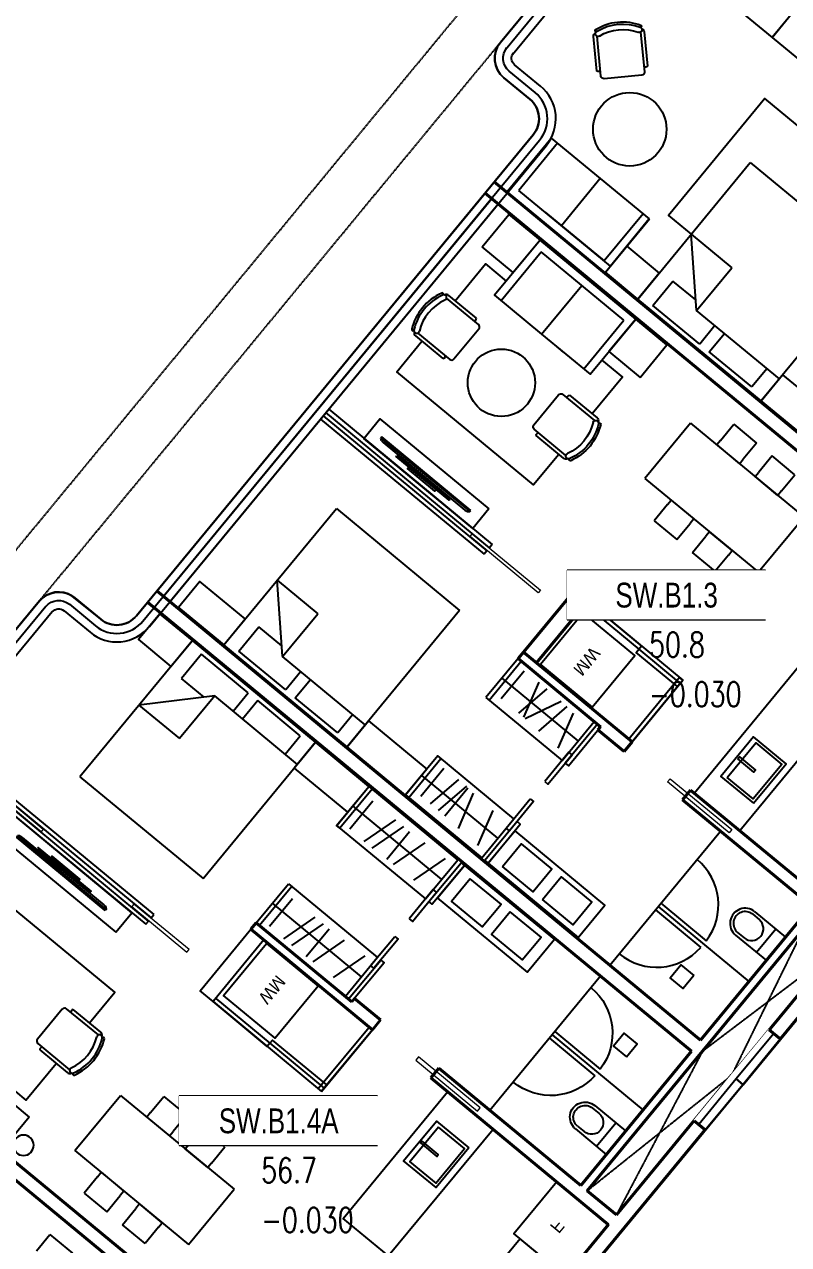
# Model space of a CAD drawing. Header units: millimetres. Extents: x -361654186 to 361255443, y -278569811 to 278836587.
# Drawn here: x -81311 to -72229, y 141442 to 155937 of the extents above; entities that cross this region are included whole.
import ezdxf
from ezdxf.enums import TextEntityAlignment as Align
from ezdxf.xclip import XClip

# ---------------------------------------------------------------- set-up
doc = ezdxf.new("R2010")
doc.units = ezdxf.units.MM
doc.header["$MEASUREMENT"] = 0
doc.header["$XCLIPFRAME"] = 0
doc.set_wipeout_variables(frame=1)
doc.linetypes.add('HIDDEN', pattern=[0.375, 0.25, -0.125])
for name, color, linetype in [('A-DRAIN', 8, 'Continuous'), ('A-FLOR-STRS', 1, 'Continuous'), ('A-FURNITURE', 251, 'Continuous'), ('A-GLAZ', 135, 'Continuous'), ('A-UNIT', 1, 'Continuous'), ('IDEA - dim', 251, 'Continuous'), ('KT-Khuat', 9, 'HIDDEN'), ('KT-Net manh', 139, 'Continuous'), ('Xref_NT1+NT2_MBDV Cot vach_220729$0$ccu12-Thay', 7, 'Continuous')]:
    doc.layers.add(name, color=color, linetype=linetype)
doc.layers.add('DO DIEN TICH', color=51, linetype='Continuous', plot=False)
doc.layers.add('DO DIEN TICH SAN', color=40, linetype='Continuous', plot=False)
for name, color, linetype, lineweight in [('KT-Chuviet', 255, 'Continuous', 15), ('KT-Net cat', 1, 'Continuous', 40), ('KT-Net cua', 87, 'Continuous', 9), ('KT-Net thay', 7, 'Continuous', 15), ('KT-Net truc', 18, 'Continuous', 15)]:
    doc.layers.add(name, color=color, linetype=linetype, lineweight=lineweight)
doc.styles.add('220126_HDN_HBA typical plan$0$210902_YS plan 330pm ver13$0$01 Level 1$0$CENTURY GOTHIC', font='GOTHIC.TTF')
doc.styles.add('font unicode ccu', font='arial.ttf')
doc.styles.add('ROMANS', font='ROMANS.SHX')

# ---------------------------------------------------------------- blocks, each defined once
blk = doc.blocks.new('Condo-1BR')
at = {"layer": 'A-FURNITURE'}
for p, q in [((420.1389350052777, -5212.05666391534, 0.02695818038591009), (420.1389350052705, -4862.056663915457, 0.02695818038591008)), ((670.138935003386, -5212.056663913449, 0.02695818038591008), (420.1389350052777, -5212.05666391534, 0.02695818038591009))]:
    blk.add_line(p, q, dxfattribs=at)
at = {"layer": 'KT-Net cat', "elevation": -5.615182801019377e-10}
blk.add_lwpolyline([(182.6036616592537, -10099.27704892962), (182.3766509520065, -169.279572545056), (950.3011270280986, -169.27079892045)], dxfattribs=at)
blk = doc.blocks.new('TAG CAO DO SAN')
at = {"layer": 'KT-Net thay', "flags": 128}
blk.add_lwpolyline([(1526701.778855525, -266095.2298759429), (1526701.778855525, -266566.6584041911), (1527644.63591202, -266566.6584041911), (1527644.63591202, -266095.2298759429)], close=True, dxfattribs=at)
blk.add_wipeout([(1526701.778855525, -266095.2298759429), (1527644.6359120198, -266095.2298759429), (1527644.6359120198, -266566.65840419114), (1526701.778855525, -266566.65840419114)]).dxf.layer = 'KT-Net thay'
for points in [[(1526701.778855525, -266330.9441400666), (1527644.63591202, -266330.9441400666)], [(1526701.778855525, -266566.6584041911), (1527644.63591202, -266566.6584041911)]]:
    blk.add_lwpolyline(points, dxfattribs=at)
at = {"layer": 'KT-Chuviet', "color": 31, "style": 'ROMANS', "width": 0.75}
blk.add_text('DTTT:', height=117.8571320618522, dxfattribs=at).set_placement((1526748.92170835, -266507.8139601254))
at = {"layer": 'KT-Chuviet', "color": 31, "style": 'font unicode ccu', "width": 0.75}
blk.add_attdef('TÊNPHÒNG', text='', height=117.85713, dxfattribs=at).set_placement((1527175.308820772, -266213.4467624734), align=Align.MIDDLE_CENTER)
at = {"layer": 'KT-Chuviet', "color": 31, "ltscale": 15, "style": 'ROMANS', "width": 0.75, "flags": 8}
blk.add_attdef('CAO-DO', (1527091.943339912, -266507.7298381611), '', height=117.8571320618522, dxfattribs=at)
blk = doc.blocks.new('BEDH-1')
for p, q in [((475, -1.054711873393899e-13), (-475, 1.054711873393899e-13)), ((-475, 1.054711873393899e-13), (-475.0000000000002, -1050)), ((-381.8394731497392, -27.72451273631296), (-381.8394731497393, -215.2726866770535)), ((-20.94842891092413, -27.72451273631304), (-381.8394731497392, -27.72451273631296)), ((-20.94842891092416, -169.6087834425271), (-20.94842891092413, -27.72451273631304)), ((379.7956140944734, -27.72451273631313), (52.11540216114371, -27.72451273631306)), ((52.11540216114371, -27.72451273631306), (52.11540216114368, -169.6087834425271)), ((379.7956140944734, -169.6087834425271), (379.7956140944734, -27.72451273631313)), ((474.9999999999998, -1050), (475, -1.054711873393899e-13)), ((-162.6479800441303, -169.608783442527), (-475.0000000000001, -498.4003835124894)), ((-206.9290897110478, -215.2726866770535), (-381.8394731497393, -215.2726866770535)), ((474.9999999999999, -169.6087834425272), (-162.6479800441303, -169.608783442527)), ((-162.6479800441303, -169.608783442527), (-162.6479800441303, -498.4003835124894)), ((-475.0000000000001, -498.4003835124894), (-162.6479800441303, -498.4003835124894)), ((-475.0000000000002, -1050), (474.9999999999998, -1050))]:
    blk.add_line(p, q)
blk = doc.blocks.new('CH12')
for p, q in [((-312.375, -149.2411279597436), (-312.375, -572.1779138786915)), ((-267.75, -149.2411279597436), (-267.75, -639.6303226458076)), ((267.75, -639.6303226458076), (267.75, -149.2411280118249)), ((312.375, -572.1779138786915), (312.375, -149.2411246072115)), ((-232.0500000000029, -675.3303226458047), (232.0500000000029, -675.3303226458047))]:
    blk.add_line(p, q)
for centre, radius, start, end in [((-267.75, -149.2411279597436), 44.62499999999999, 111.939144832112, 180), ((-273.6712626853696, -77.20016474780641), 13.38749999999989, 116.2505862071374, 296.2505862071374), ((-252.9468673518131, -119.2240579767858), 33.46874999998481, 116.2505888953854, 296.2505888953855), ((0, -632.1362743546706), 632.1362743546692, 63.74941379286258, 116.2505862071374), ((0, -632.1362743546706), 605.3612743546691, 63.7494137928626, 116.2505862071374), ((0, -632.1362743546706), 538.4237743546691, 63.74941109871938, 116.2505888953856), ((252.9468674045929, -119.2240580028119), 33.46875000001501, 243.7494110987195, 63.74941109871941), ((273.671262685355, -77.20016474780641), 13.38750000000007, 243.7494137928627, 63.74941379286245), ((267.75, -149.2411280118286), 44.62499999999959, 0, 68.06085506708637), ((-290.0625, -549.8654138786915), 31.55464011044969, 225, 315), ((290.0625, -549.8654138786915), 31.55464011044961, 225.0000000000001, 315.0000000000002), ((-232.0500000000029, -639.6303226458076), 35.7, 180, 269.9999999999999), ((232.0500000000029, -639.6303226458076), 35.7, 270, 0)]:
    blk.add_arc(centre, radius, start, end)
blk = doc.blocks.new('weqwq333')
blk.add_wipeout([(789.9991194265974, -3.241002831578642e-07), (789.9999072943253, 22.459753120754584), (747.0709751061902, 22.459753120754584), (747.4999072943253, 24.95975312075413), (747.0709751061902, 27.459753120753902), (995.9999072943253, 27.45975312075391), (995.9999072943253, 37.45975312075402), (930.999907294326, 37.45975312075402), (930.999907294326, 57.45975312075402), (1231.8664491169725, 57.45975312038523), (1249.7089296661925, 59.06439810882624), (1266.9787932754527, 63.826835363346035), (1278.4893502848695, 73.14329424184642), (1289.9999072942878, 82.45975312034851), (1289.9999072941914, 102.45975312031429), (-160.00009270580904, 102.45975312090111), (-160.00009270581904, 82.45975312086917), (-148.48953569637888, 73.1432942424063), (-136.9789786872534, 63.82683536394979), (-119.70911507775418, 59.064398109304825), (-101.86663452839275, 57.45975312083085), (198.99990729432534, 57.459753120754), (198.99990729432534, 37.459753120754), (133.99990729432488, 37.459753120754), (133.99990729432488, 27.459753120753888), (382.9288394824605, 27.459753120755714), (382.9288394824605, 22.459753120754577), (339.9999072943251, 22.459753120754577), (339.9991199803412, 0.01578526706665263)]).dxf.layer = 'A-DRAIN'
at = {"layer": 'A-DRAIN'}
for p, q in [((-160.0000927057117, 102.4597531203181), (-160.0000927057117, 82.45975311845541)), ((1289.999907294288, 102.4597531203181), (-160.0000927057117, 102.4597531203181)), ((-160.0000927057117, 102.4597531203181), (-160.0000927057117, 82.45975311845541)), ((-160.0000927057117, 82.45975311845541), (1289.999907294288, 82.45975312031806)), ((-136.978978686966, 63.82683536410332), (-160.0000927057117, 82.45975311845541)), ((-101.8666345281526, 57.45975311845541), (1231.866449117195, 57.45975312031806)), ((1266.978793275543, 63.82683536224067), (1289.999907294288, 82.45975312031806)), ((1289.999907294288, 82.45975312031806), (1289.999907294288, 102.4597531203181)), ((1289.999907294288, 82.45975312031806), (1289.999907294288, 102.4597531203181))]:
    blk.add_line(p, q, dxfattribs=at)
for points in [[(133.999907293357, 37.45975312404335), (995.9999072942883, 37.4597531221807), (995.9999072942883, 27.4597531221807), (133.9999072938226, 27.45975312404335)], [(198.9999072938226, 57.45975312031806), (228.999907293357, 57.4597531221807), (228.9999072938226, 37.45975312031806), (198.9999072938226, 37.4597531221807)], [(339.999907293357, 22.45975312031806), (789.9999072938226, 22.45975312404335), (789.9991194256581, -3.222376108169556e-07), (339.9991199793294, 0.01578526757657528)], [(930.9999072938226, 57.4597531221807), (900.9999072942883, 57.4597531221807), (900.9999072938226, 37.45975312404335), (930.9999072938226, 37.45975312404335)]]:
    blk.add_lwpolyline(points, close=True, dxfattribs=at)
for centre, radius, start, end in [((-101.866634529084, 157.4597531221807), 99.99999999999999, 249.4439547450051, 270), ((389.9999072928913, 24.95975312031806), 7.499999999999999, 160.5287793325574, 199.4712206674425), ((389.9999072928913, 24.95975312031806), 7.499999999999999, 340.5287793325574, 19.47122066744256), ((739.9999072938226, 24.9597531221807), 7.499999999999999, 160.5287793325574, 199.4712206674425), ((739.9999072938226, 24.9597531221807), 7.499999999999999, 340.5287793325574, 19.47122066744256), ((1231.866449116264, 157.4597531240433), 99.99999999999999, 270, 290.5560452077797)]:
    blk.add_arc(centre, radius, start, end, dxfattribs=at)
blk = doc.blocks.new('qweewe')
for p, q in [((-226617.649540008, -3043559.718917042, 0.0008727778800783348), (-226617.6495399146, -3043199.718917044, 0.0008727778800783348)), ((-226142.6495399146, -3043199.718917163, 0.0008727778800783348), (-226617.6495399146, -3043199.718917044, 0.0008727778800783348)), ((-226467.6495400079, -3043559.718917079, 0.0008727778800783348), (-226467.6495399145, -3043199.718917081, 0.0008727778800783348)), ((-226142.649539925, -3043239.718917165, 0.0008727778800783348), (-226242.649539925, -3043239.718917139, 0.0008727778800783348)), ((-226142.6495399976, -3043519.718917165, 0.0008727778800783348), (-226242.6495399976, -3043519.718917141, 0.0008727778800783348)), ((-226142.649540008, -3043559.718917165, 0.0008727778800783348), (-226617.649540008, -3043559.718917042, 0.0008727778800783348))]:
    blk.add_line(p, q)
for centre, radius, start, end in [((-226142.6495399613, -3043379.718917165, 0.0008727778800783348), 179.9999999999927, 269.9999999833247, 89.99999998332474), ((-226242.6495399613, -3043379.718917141, 0.0008727778800783348), 139.9999999999927, 89.99999998332474, 269.9999999833247), ((-226142.6495399613, -3043379.718917165, 0.0008727778800783348), 139.9999999999927, 269.9999999833247, 89.99999998332474)]:
    blk.add_arc(centre, radius, start, end)
blk = doc.blocks.new('Condo-1BR1')
at = {"layer": 'A-FLOR-STRS'}
for p, q in [((3348.692375086241, -8999.995390292199), (3348.691856928141, -6678.303795622604)), ((3348.691856522084, -6678.303795626271), (3398.691851800198, -6678.303795598331)), ((3348.692375117855, -8999.995390292082), (3348.691856522084, -6678.303795626271)), ((3398.691856378631, -6678.303795600252), (3398.692374972656, -8999.99539026973)), ((3448.691851802134, -6678.303795568529), (3498.691856522084, -6678.303795546119)), ((3448.692374970713, -8999.99539024185), (3448.691856376805, -6678.303795574058)), ((3498.692375117731, -8999.995390217693), (3498.691856522084, -6678.303795546119))]:
    blk.add_line(p, q, dxfattribs=at)
at = {"layer": 'A-FURNITURE'}
for p, q in [((5411.055840596178, -2120.200336255075, -0.01477608142659859), (5410.863993243751, -719.9327019270859, 0.02090357550193683)), ((5359.512887455065, -2119.515569239797, -0.01161456940583657), (5359.524630255532, -1419.962140357064, -0.01161456940583657)), ((5462.5984175294, -2119.515569239797, -0.01161456940583657), (5462.586674732651, -1419.962140357005, -0.01161456940583657)), ((6313.856752035077, -2120.190756636905), (4247.435874514071, -2118.864804547513)), ((739.1220441479236, -5616.643327222962, 0.02695818038591105), (739.122044159114, -3866.643325835408, 0.02783203145101883)), ((739.122044159114, -3866.643325835408, 0.02783203145101883), (1589.122044159056, -3866.64332583535, 0.02783203145101816)), ((1589.122044157091, -5616.643327007012, 0.02695818038591005), (1589.122044159056, -3866.64332583535, 0.02783203145101884)), ((670.1389350015961, -4271.229989144835, 0.02695818038591009), (420.1389350052705, -4271.22998914303, 0.02695818038591009)), ((420.1389350052705, -4271.22998914303, 0.02695818038591009), (420.138935003386, -4621.22998914303, 0.02695818038591009)), ((1658.105153316603, -4271.229989144718, 0.02695818038591008), (1908.105153310949, -4271.229989144776, 0.02695818038591009)), ((1908.105153310949, -4271.229989144776, 0.02695818038591009), (1908.105153314791, -4621.229989141168, 0.02695818038591008)), ((4498.760231975444, -4305.795952411194, 0.0007515485165374767), (4498.762946408271, -5678.303684323968, 0.02739510591846446)), ((5998.759503087051, -4305.795953592169), (5998.76262040616, -5678.303684325714, 0.02739510591846444)), ((4717.214389616638, -4433.921463312523), (4280.320233220205, -4559.395156761573)), ((6217.214063614549, -4433.921463312523), (5780.319907220022, -4559.395156757848)), ((420.138935003386, -4621.22998914303, 0.02695818038591009), (670.1389350033569, -4621.229989141168, 0.02695818038591008)), ((1908.105153314791, -4621.229989141168, 0.02695818038591008), (1658.105153311044, -4621.229989144835, 0.02695818038591008)), ((4706.016518989491, -4741.217548368324, -0.1498657787379718), (4269.122362604285, -4866.691241809982, -0.1498657787379717)), ((6206.016192987554, -4741.217548368382, -0.1498657787379717), (5769.122036604131, -4866.691241808061, -0.1498657787379717)), ((420.1389350052268, -5212.05666391534, 0.02695818038591009), (420.1389350052559, -4862.056663915457, 0.02695818038591008)), ((420.1389350052559, -4862.056663915457, 0.02695818038591008), (670.1389350034005, -4862.056663915457, 0.02695818038591009)), ((1908.105153310964, -4862.056663911615, 0.02695818038591009), (1658.10515331474, -4862.056663913594, 0.02695818038591008)), ((1908.105153310935, -5212.056663913478, 0.02695818038591008), (1908.105153310964, -4862.056663911615, 0.02695818038591009)), ((4693.037232669034, -5057.079224571469, -0.1498657787379718), (4256.143076280023, -5182.552918020461, -0.1498657787379718)), ((4693.037853924579, -4961.892595637473, -0.1498657787379718), (4264.799281725529, -4961.889800665842, -0.1498657787379717)), ((6193.036906670728, -5057.079224571469, -0.1498657787379718), (5756.142750279876, -5182.552918020578, -0.1498657787379718)), ((6193.03752792249, -4961.892595637415, -0.1498657787379718), (5764.798955727339, -4961.889800663921, -0.1498657787379718)), ((670.1389350033933, -5212.056663913478, 0.02695818038591008), (420.1389350052268, -5212.05666391534, 0.02695818038591009)), ((1658.105153316545, -5212.056663911731, 0.02695818038591009), (1908.105153310935, -5212.056663913478, 0.02695818038591008)), ((4693.036413727357, -5182.55576948059, -0.1498657787379718), (4256.142257330866, -5308.029462924169, -0.1498657787379717)), ((6193.036087725326, -5182.555769480532, -0.1498657787379717), (5756.141931330763, -5308.029462924169, -0.1498657787379717)), ((4693.034708330342, -5529.333378856827, -0.1498657787379718), (4264.796136137127, -5529.330583883391, -0.1498657787379718)), ((6193.034382331993, -5529.333378854964, -0.1498657787379718), (5764.7958101369, -5529.330583885196, -0.1498657787379718))]:
    blk.add_line(p, q, dxfattribs=at)
for points in [[(2149.485901046661, -169.2608531813021), (3298.686467927022, -169.2642823444912), (3298.686467925349, -869.2642823445494), (2149.485901050328, -869.2608531831647)], [(3298.686467926171, -169.4885580331902), (4098.686467926083, -169.4885580368282), (4098.686467926156, -965.6542381137842), (3298.68646792612, -965.6542381137842)], [(6299.790511235828, -2820.105792043207), (5799.791062681281, -2819.292320038716), (5798.559973021991, -4204.98444332357), (6298.559421570921, -4205.797915330215)], [(4798.774712355706, -4255.78711536515), (4798.77471235759, -4205.787115368876), (4198.558858306969, -4206.974892925413), (4198.558858301461, -4256.974892930768)], [(4798.762783404345, -5678.30564232351), (4798.759051045425, -4305.79791040899), (4198.759377041708, -4305.793994398729), (4198.763109402746, -5678.301726324426)], [(5121.738166198091, -4305.787115366955), (5121.738166199961, -4255.787115368876), (4671.738166199895, -4256.974892928964), (4671.738166201882, -4306.974892927276)], [(5391.917154719886, -4305.787115367071), (5391.917154714458, -4255.787115368876), (5841.712903546126, -4256.985692888382), (5841.712903544241, -4306.985692892165)], [(6298.774386284866, -4255.797915328236), (6298.774386284764, -4205.797915328178), (5698.55853223423, -4206.98569288844), (5698.558532234238, -4256.985692886461)], [(6298.762457404147, -5678.305642325256), (6298.763254079997, -4305.797911619535), (5698.763580076338, -4305.793995613058), (5698.762783404374, -5678.301726320758)], [(4085.089829998033, -4632.136467605771), (3285.08982999625, -4632.136467609438), (3285.08982999625, -5428.302147682582), (4085.089829996243, -5428.302147678914)], [(3148.722693072486, -5478.30214774597), (3148.722693074473, -5678.302147492708), (4098.777611074962, -5678.302147431066), (4098.777611072997, -5478.30214768264)], [(4798.765428040133, -5678.305642343999), (4798.765428041988, -5628.305642343999), (4198.549573989469, -5629.493419904087), (4198.549573987744, -5679.493419902341)], [(6298.765101969118, -5678.316442301322), (6298.765101969162, -5628.316442303243), (5698.549247918621, -5629.504219861468), (5698.549247920419, -5679.504219859664)], [(699.5949729289277, -6287.844442339556), (199.5949729251515, -6287.844442471687), (199.5949730556167, -6767.844442471745), (699.5949730518842, -6767.844442341418)], [(3048.692374525483, -6892.633976081212), (3348.692374523664, -6892.633975999255), (3348.69237505272, -8792.638894895033), (3048.692375052611, -8792.638894973265)]]:
    blk.add_lwpolyline(points, close=True, dxfattribs=at)
for points, elevation in [([(5772.303291036129, -1271.397744916554), (5972.303291036165, -1271.397744912771), (5972.303291036122, -1471.39774491475), (5772.303291038079, -1471.397744916438)], 0.003973369906323978), ([(3744.322076067328, -2028.212804423471), (3134.322076065429, -2028.212804423587), (3134.322076067212, -2528.212804423587), (3744.322076067219, -2528.212804419745)], -0.04131058838174793), ([(3705.322076065349, -2463.212804421666), (3173.32207606727, -2463.212804419803), (3173.322076065437, -2063.212804421608), (3705.322076069082, -2063.212804419745)], -0.04131058838174795), ([(3454.322076065488, -2508.212804417883), (3424.322076067212, -2508.212804421666), (3424.322076069162, -2258.212804419803), (3454.32207606548, -2258.212804421666)], -0.04131058838174795), ([(6221.808142608068, -3433.946425331349), (5871.808464167661, -3434.420950675092), (5871.164465500056, -2959.421387323644), (6221.16414393852, -2958.946861991251)], 9.393739839936205e-07), ([(6221.822247466829, -4050.92705781135), (5871.822569026408, -4051.401583155035), (5871.178570358919, -3576.402019803703), (6221.178248797332, -3575.927494471194)], 9.39373984033343e-07), ([(3148.722114497745, -3804.984505375789), (4098.747297126822, -3804.984505377652), (4098.747875699664, -5478.302147744107), (3148.722693072486, -5478.30214774597)], 0.05479021183692889), ([(4098.558858554752, -3854.984505377535), (4098.558858554716, -3804.984505377535), (3148.722693074422, -3806.17228293774), (3148.722693072625, -3856.172282937798)], 0.05479021183692889), ([(3198.722693070689, -3804.984505373868), (3248.722693074444, -3804.984505373926), (3248.722693070711, -4641.643199987535), (3198.722693072545, -4641.64319998381)], 0.05479021183692887), ([(3148.722693072588, -5478.301894595672), (3198.722693076372, -5478.301894597535), (3198.722693072545, -4641.64319998381), (3148.722693072603, -4641.643199987651)], 0.05479021183692891), ([(6300.132407725585, -6499.911608443421), (5900.132407723635, -6499.90954946063), (5900.132163343929, -5678.303316438512), (6300.132163341987, -5678.305375417462)], 0.02739510591846443), ([(6300.22381284889, -8899.64210508435), (5900.223812846933, -8899.640046101558), (5900.113710377183, -8399.90987368839), (6300.113710375263, -8399.911932667339)], 0.02739510591845879)]:
    blk.add_lwpolyline(points, close=True, dxfattribs=dict(at, elevation=elevation))
for points, elevation in [([(4097.342054657398, -1946.145383685594), (2149.102658768992, -1946.078796135203), (2149.102658770942, -2646.07879613695), (4097.342054655477, -2646.145383689262), (4097.342054657369, -1946.145383685536)], 0.04430689783758156), ([(670.1389350015961, -4271.229989144835), (739.1220441479309, -4271.229989144776), (739.1220441479236, -4621.229989141168), (670.1389350033569, -4621.229989141168)], 0.02695818038591006), ([(1658.105153314697, -4271.229989144835), (1589.122044166485, -4271.229989142972), (1589.122044168376, -4621.22998914303), (1658.105153311044, -4621.229989144835)], 0.02695818038591005), ([(670.1389350033933, -5212.056663913478), (739.1220441478872, -5212.05666391534), (739.1220441478072, -4862.05666391534), (670.1389350034005, -4862.056663915457)], 0.02695818038591006), ([(1658.105153312805, -5212.056663913478), (1589.122044168354, -5212.05666391534), (1589.12204416826, -4862.056663915457), (1658.10515331474, -4862.056663913594)], 0.02695818038591005), ([(739.1220441479236, -5616.643327222962), (1589.122044157091, -5616.643327007012)], 0.02695818038591005), ([(739.1220441516343, -5616.643326999387), (1589.122044157091, -5616.643327007012)], 0.02695818038591005)]:
    blk.add_lwpolyline(points, dxfattribs=dict(at, elevation=elevation))
for points in [[(830.3038235306158, -6767.844442386006), (830.303823530623, -6449.959852384345), (1395.356905035624, -6449.959852386091)], [(2020.106905035616, -6449.959852382366), (2490.090089015583, -6449.959852382366), (2490.090089013713, -9228.339333534183), (2020.106905033768, -9228.339333534124)]]:
    blk.add_lwpolyline(points, dxfattribs=at)
blk.add_circle((399.1177983451198, -6128.302147330542, 0.05479021183692889), 121.6887198866291, dxfattribs=at)
for centre, start, end in [((5384.512887447643, -2119.515988895495, -0.01161456940583658), 92.04575144150506, 179.9990382239875), ((5437.598417534915, -2119.515988893749, -0.01161456940583657), 0.0009617760125450447, 87.95424855807833)]:
    blk.add_arc(centre, 699.9999999999998, start, end, dxfattribs=at)
at = {"layer": 'A-GLAZ'}
for points in [[(5502.898481374214, -9999.587020439561), (182.6013238217129, -9999.826264329778)], [(5501.912633734704, -9899.591880035528), (199.7364226728532, -9899.826729910274)], [(5503.884329803645, -10099.58216083591), (182.6036099322446, -10099.82626442472)]]:
    blk.add_lwpolyline(points, dxfattribs=at)
at = {"layer": 'KT-Khuat', "ltscale": 5}
for points, elevation in [([(4248.656485510932, -619.4985510652768), (6399.992537831182, -168.8743895722437)], -4.846183769045636e-09), ([(6399.962555760147, -618.8743885734584), (4248.686467593121, -169.498552064033)], -9.299045793207273e-09)]:
    blk.add_lwpolyline(points, dxfattribs=dict(at, elevation=elevation))
at = {"layer": 'KT-Net cat'}
for p, q in [((2050.067573193592, 0.6479353634058498, -4.843374779703508e-09), (6398.946328710939, 0.3581832732306793, -4.721199661719569e-09)), ((2050.067572653643, -169.3520650138962, -4.846184108062103e-09), (4098.686470344357, -169.4885580367991, -4.846183948433661e-09)), ((4098.686439071775, -169.9216299260152), (4098.504210598367, -2904.982268492575)), ((4248.686467593121, -169.498552064033), (4248.656485510932, -619.4985510652768)), ((4248.686467593121, -169.498552064033, -4.846183936731054e-09), (6398.935002146594, -169.6418163494673, -4.846183769187937e-09)), ((4248.39458113454, -719.4985338373226, -4.846183901304748e-09), (6313.898357568047, -719.6361518464983, -5.247612348997788e-09)), ((4248.401243819448, -619.4985340593266, -4.84618390777608e-09), (6398.905020064354, -619.6418153506529, -4.846183740212634e-09)), ((4248.649822825995, -719.4985508432728), (4248.504210855172, -2904.983411547786)), ((6313.898357568047, -719.6361518464983, -5.247612348997788e-09), (6313.34001939492, -9099.71382498875, -4.888976103019089e-09)), ((4248.504210855172, -2904.983411547786), (4098.504210598367, -2904.982268492575)), ((4098.449462974197, -3804.974920503213), (4098.324666717759, -5678.037469124829)), ((4248.44920328624, -3804.984914513305), (4098.449462974197, -3804.974920503213)), ((4248.422426534948, -4206.876217045996), (4248.44920328624, -3804.984914513305)), ((4198.324407140797, -5678.0441317925), (4198.422426423953, -4206.876217040524)), ((4248.422426534948, -4206.876217045996), (4198.422426423953, -4206.876217040524)), ((4098.324666717759, -5678.037469124829), (4198.324407140797, -5678.0441317925))]:
    blk.add_line(p, q, dxfattribs=at)
at = {"layer": 'KT-Net cat', "elevation": -5.615324144187558e-10}
blk.add_lwpolyline([(182.6036616592246, -10099.27704892965), (182.3766509519846, -169.2795725450851), (950.3011270280622, -169.2707989204791), (950.3011270280549, 0.625519367546076), (101.3228063060378, 1.496055124269333)], dxfattribs=at)
at = {"layer": 'KT-Net cua'}
for points, elevation in [([(4148.263569348608, -2225.881722524995), (4198.263569350544, -2225.881722525053), (4198.263569346709, -3175.88172253425), (4148.26356934855, -3175.881722530641)], -0.01005443388242632), ([(3403.692374551574, -6941.85008780827), (3403.69237410825, -6091.850087810133), (3443.692374106518, -6091.850087787781), (3443.692374549697, -6941.85008778976)], 0.0008736980227488227), ([(3403.692379385189, -8339.346995647764), (3403.692379828484, -9189.346995649685), (3443.692379822904, -9189.346995627478), (3443.692379383407, -8339.346995629312)], 0.0008736980227488227)]:
    blk.add_lwpolyline(points, close=True, dxfattribs=dict(at, elevation=elevation))
at = {"layer": 'A-FURNITURE', "rotation": 270.0009617747953}
blk.add_blockref('qweewe', (3048289.673742116, -227286.4979680295, -0.0008727778774400898), dxfattribs=at)
at = {"layer": 'A-FURNITURE', "xscale": -0.9999999999999987}
blk.add_blockref('CH12', (1707.731905035638, -6127.314280735154, -3.734175277630288e-05), dxfattribs=at)
at = {"layer": 'A-FURNITURE', "xscale": -2, "yscale": 2, "zscale": 2, "rotation": 269.9996115246304}
blk.add_blockref('BEDH-1', (6300.113101537252, -7449.911934877746), dxfattribs=at)
at = {"layer": 'A-FURNITURE', "char_height": 149.9999999999999, "width": 310.8634934604632, "style": '220126_HDN_HBA typical plan$0$210902_YS plan 330pm ver13$0$01 Level 1$0$CENTURY GOTHIC'}
for s, insert, attachment_point in [('F', (3756.308003515653, -624.7452108455473, 4.846155641270191e-09), 6), ('WM', (3527.161725742706, -5027.819163426582, 0.04131058838218381), 4)]:
    blk.add_mtext(s, dxfattribs=dict(at, insert=insert, attachment_point=attachment_point))
at = {"layer": 'A-FURNITURE', "xscale": 0.9449999999999991, "yscale": 0.9449999999999991, "zscale": 0.9449999999999991, "rotation": 90.00225919458096}
blk.add_blockref('weqwq333', (3263.799130642808, -8373.070687113272), dxfattribs=at)
blk = doc.blocks.new('Condo-Studio1')
at = {"layer": 'A-FURNITURE'}
for p, q in [((4200.278829561372, -7406.573323359276, 0.05479021183692889), (3375.891806149433, -7406.740260747814, 0.05479021183692888)), ((3375.891806149506, -8916.060459395609, 0.05479021183692888), (3376.081618629163, -7406.740260743914, 0.05479021183692888)), ((3375.911445840844, -7503.726969386829, 0.05479021183692889), (4103.311760618933, -7503.57967169187, 0.05479021183692887)), ((3376.081618629163, -7406.740260743914, 0.05479021183692888), (3376.081618629047, -7406.740260734718, 0.05479021183692888)), ((3376.081618629047, -7406.740260734718, 0.05479021183692888), (4103.496494579784, -7406.887327577482, 0.0547902118369289)), ((4103.530964135964, -7406.592914692679, 0.0547902118369289), (4103.311760618817, -8819.221048449632, 0.05479021183692889)), ((4103.494989327679, -8406.887444160471, 0.05479021183692888), (4103.625640401238, -7503.579608127155, 0.05479021183692887)), ((3375.986712388229, -8161.400360073545, 0.05479021183692888), (4103.413819938563, -8161.513238032931, 0.0547902118369289)), ((3375.911445841004, -8819.073750771087, 0.05479021183692888), (4103.311760618817, -8819.221048449632, 0.05479021183692889)), ((4200.278829559393, -8916.227396782138, 0.05479021183692887), (3375.891806149506, -8916.060459395609, 0.05479021183692888))]:
    blk.add_line(p, q, dxfattribs=at)
for points, elevation in [([(784.8680508895486, -4056.543325797567), (184.8814302120591, -4056.543325790029), (184.7450057983951, -7650.003156028193), (784.731626476103, -7650.003156033694)], 2.3967167489132e-08), ([(4198.61693451734, -5006.573315316986), (3798.616934511752, -5006.571256347059), (3798.618995161625, -4056.553432788845), (4198.618995159748, -4056.555491767998)], 0.05479021183692889), ([(4198.267712490459, -7406.57331300716), (3798.267712483052, -7406.571254028007), (3798.602043369785, -6906.571256281954), (4198.602043360603, -6906.573315262882)], 0.05479021183692884), ([(784.731626476103, -7650.003156033694), (284.6338494318334, -7650.003902010998), (284.6338494319934, -9800.000634000258), (784.7316264741821, -9799.999888018821)], 2.3967167489132e-08)]:
    blk.add_lwpolyline(points, close=True, dxfattribs=dict(at, elevation=elevation))
at = {"layer": 'A-FURNITURE', "elevation": 0.05479021183692889}
blk.add_lwpolyline([(3201.802626106801, -5006.566883336811), (3201.80262497993, -4656.566883335006), (1401.802624978067, -4656.56689007036), (1401.802633311599, -7256.566889971611), (3201.802633315339, -7256.566883238178), (3201.802632193925, -6906.566883336724)], dxfattribs=at)
at = {"layer": 'A-FURNITURE'}
blk.add_circle((2702.610878934371, -8262.926579337916, 0.05479021183692914), 436.4401978142558, dxfattribs=at)
at = {"layer": 'A-GLAZ'}
for p, q in [((2901.830775241659, -9904.01596559296, 2.360592887065287e-08), (184.837856131664, -9903.995720025123, 2.360592908249242e-08)), ((2917.681410673176, -10104.01608370882, 2.360592885653791e-08), (184.8363658395247, -10103.99572001945, 2.360592906961752e-08)), ((2910.80640201745, -10004.01603247723, 2.360592886351069e-08), (184.8371109855361, -10003.99572002221, 2.360592907605497e-08))]:
    blk.add_line(p, q, dxfattribs=at)
at = {"layer": 'KT-Net cat'}
blk.add_line((4214.701894935963, -3455.742903994251, -4.846219998372737e-09), (4208.547760974354, -9107.96139615777, -4.616728527441103e-09), dxfattribs=at)
at = {"layer": 'A-FURNITURE'}
for name, p, xscale, yscale, zscale, rotation in [('BEDH-1', (4198.609840361343, -5956.573641838768, 0.05479021183692884), -2.000000000000002, 2.000000000000002, 2, 269.9996115246306), ('CH12', (1810.405640377838, -9183.271116996446, -0.02014517603958792), -0.9698671062557838, 0.9698671062557838, 0.9698671062557835, 135.0116023111966)]:
    blk.add_blockref(name, p, dxfattribs=dict(at, xscale=xscale, yscale=yscale, zscale=zscale, rotation=rotation))
blk = doc.blocks.new('CONDO 1BR RECESS')
at = {"layer": 'A-FLOR-STRS'}
for p, q in [((-153421.0332794264, 130176.5269050561), (-153325.5259409155, 130292.1917151347)), ((-153421.0332794264, 130176.5269050561), (-151476.6197425472, 128570.9758152668)), ((-153389.196443548, 130215.0809696648), (-151444.7839543605, 128609.5307449784)), ((-151412.9481662662, 128648.0856745754), (-153357.3596077646, 130253.6350341585)), ((-153325.5227720148, 130292.1890986115), (-151381.1123785177, 128686.6406037476)), ((-153325.5227720726, 130292.1890985415), (-151381.112378262, 128686.6406040631)), ((-151444.7839514435, 128609.5307485024), (-151476.6197425472, 128570.9758152668)), ((-151381.112378262, 128686.6406040631), (-151412.9481633496, 128648.0856781046))]:
    blk.add_line(p, q, dxfattribs=at)
at = {"layer": 'A-FURNITURE'}
for p, q in [((-151277.3539396698, 131583.616601389), (-150799.8171180848, 132161.9405452344)), ((-149816.6664135416, 131350.1279485376), (-150799.8171180848, 132161.9405452344)), ((-150795.4173197983, 131185.6692500637), (-150317.8804982081, 131763.9931939097)), ((-150294.2032351313, 130771.8040046888), (-149816.6664135416, 131350.1279485376)), ((-150613.9420496194, 131035.8204937738), (-150536.8321904377, 130972.1489175588)), ((-149025.5969067133, 130125.8547269847), (-147676.1743702893, 129011.6021420438, 0.0008738507696663747)), ((-148669.6980675153, 129921.4407995416), (-148510.5191269396, 130114.2154474501)), ((-148510.5191269396, 130114.2154474501), (-148240.6346198674, 129891.3649306404)), ((-148240.6346198674, 129891.3649306404), (-148399.8135604446, 129698.5902827331)), ((-148054.933510121, 129738.0267908287), (-148214.112450698, 129545.2521429188)), ((-147785.04900305, 129515.1762740175), (-148054.933510121, 129738.0267908287)), ((-149566.8053045192, 129470.4209239504), (-148217.3827682557, 128356.1683391541, 0.0008738507696516469)), ((-147944.2279436275, 129322.4016261128), (-147785.04900305, 129515.1762740175)), ((-149298.7517313473, 129159.6214400163), (-149457.9306719235, 128966.846792113)), ((-147676.1743702893, 129011.6021420438, 0.0008738507696663747), (-148217.3827682557, 128356.1683391541, 0.0008738507696509669)), ((-149457.9306719235, 128966.846792113), (-149188.0461648498, 128743.996275302)), ((-149188.0461648498, 128743.996275302), (-149028.8672242753, 128936.7709232091)), ((-149002.3450551086, 128590.6581354872), (-148843.1661145307, 128783.4327834011)), ((-148732.4605480367, 128367.8076186827), (-149002.3450551086, 128590.6581354872)), ((-148573.2816074619, 128560.582266587), (-148732.4605480367, 128367.8076186827)), ((-151274.0073658797, 126854.7715770334, -0.09507556690197666), (-151001.3389617335, 127184.9839573317, -0.09507556690196925)), ((-150361.061198635, 126352.8737099204, 0.000751548516060588), (-151265.1822656326, 127099.4260006536, 0.0821853177544628)), ((-151064.0739003133, 126681.4208896455, -0.149865778738452), (-150728.4296523729, 126970.8575137276, -0.09507556690196908)), ((-151006.6087255322, 126633.9714920969, -0.0950755669019766), (-150825.1839179935, 127050.751039159, -0.09507556690196906)), ((-150990.676020363, 126620.8135835924, -0.149865778738452), (-150563.7881758039, 126823.6830409188, -0.09507556690196917)), ((-150828.7775228254, 126470.298472294, -0.1498657787384521), (-150493.1332748818, 126759.7350963686, -0.09507556690196925)), ((-150598.9518051566, 126266.0035489718), (-150417.5269976221, 126682.7830960374)), ((-152229.080523864, 125698.1237114714, -0.149865778738478), (-151956.4121197194, 126028.3360917736, -0.1498657787384705)), ((-151316.1343789212, 125196.2263852647), (-152220.2554236173, 125942.7781350968, 0.02739510591796148)), ((-152115.9016018425, 125604.6667790017, -0.1498657787384779), (-151780.2570759781, 125894.1031735996, -0.1498657787384704)), ((-152019.1473362154, 125524.7732535698, -0.1498657787384779), (-151683.5028103576, 125814.2096481683, -0.1498657787384704)), ((-151945.7494562627, 125464.1659475197, -0.149865778738478), (-151673.0810521152, 125794.3783278195, -0.1498657787384705)), ((-151783.8509587252, 125313.6508362212, -0.1498657787384781), (-151602.4261511918, 125730.4303832708, -0.1498657787384706)), ((-151554.0252410563, 125109.3559128991), (-151372.6004335201, 125526.1354599608)), ((-149985.655908526, 123688.9994888527), (-148668.9107244458, 125281.5694626388)), ((-149410.8357248118, 124385.1540996839, -0.01477608142709113), (-148330.9691718362, 123493.729558673, 0.02090357550144438)), ((-149377.4894912296, 124424.4627963075, -0.01161456940632822), (-148838.0723042709, 123979.0370467005, -0.01161456940632817)), ((-149443.1256730944, 124344.9736892493, -0.01161456940633), (-148903.6935324857, 123899.5660493531, -0.01161456940632996))]:
    blk.add_line(p, q, dxfattribs=at)
for points in [[(-151502.263898516, 132222.1625140964), (-151183.9060174533, 132607.7118099965), (-150813.7786933943, 132302.0882441758), (-151132.1365744508, 131916.5389482803)], [(-150795.4173197983, 131185.6692500637), (-150217.0933759501, 130708.1324284791), (-149675.884978153, 131363.5662315088), (-150813.2554010551, 132302.7219806244), (-151354.4637988519, 131647.2881775946), (-150795.4173197983, 131185.6692500637)], [(-149624.6388274821, 130671.7596333426), (-149306.2809464248, 131057.3089292471), (-149676.4082704927, 131362.9324950571), (-149994.7661515466, 130977.3831991595)], [(-151421.4285405967, 129108.9859079637), (-151612.4432692264, 128877.6563304225), (-152907.1802975022, 129946.7532109504), (-152716.1655688684, 130178.0827884908)], [(-150195.0920045427, 126752.2976012145), (-149685.7193946936, 127369.1764745262), (-150299.6416293061, 127876.1077124419), (-150809.0142391541, 127259.2288391316)], [(-151456.2000842473, 126868.0957562824), (-151417.6451546667, 126836.2599681653), (-151036.3941532047, 127299.8418445968), (-151074.949082784, 127331.6776327127)], [(-151456.1984003502, 126868.0977955443), (-150552.0766852216, 126121.5462897314), (-150170.0444157705, 126584.2026999517), (-151074.166130909, 127330.7542057701)], [(-153106.2515086517, 126283.5422980901), (-152851.5636160463, 126591.9804237588), (-152157.4525793167, 126018.8348999779), (-152412.1404719167, 125710.3967743098)], [(-150513.5234033999, 126089.6915518269), (-150474.9684738222, 126057.8557637121), (-150093.7174723587, 126521.4376401399), (-150132.2724019411, 126553.2734282633)], [(-152411.2815700186, 125711.4547672808), (-152372.7266404384, 125679.6189791663), (-151991.4756389763, 126143.2008555951), (-152030.0305685577, 126175.0366437082)], [(-152411.2715583361, 125711.4499299861), (-151507.1530057638, 124964.8951620957), (-151125.1207363156, 125427.5515723183), (-152029.2392888919, 126174.1063402069)], [(-150757.7142546957, 125872.4906755363), (-150719.1593251166, 125840.6548874204), (-150433.5531256793, 126188.4055303508), (-150472.108055261, 126220.2413184639)], [(-150929.7414753336, 125664.1560379978), (-150891.1865457497, 125632.3202498875), (-151178.5028102898, 125286.246534639), (-151217.0577398732, 125318.0823227585)], [(-151468.6051670921, 124933.0507923139), (-151430.0502375103, 124901.2150041983), (-151048.7992360497, 125364.7968806284), (-151087.3541656299, 125396.6326687428)], [(-150362.1919755784, 124018.1394550703), (-150043.2071784186, 124403.1703752215), (-151110.9285689323, 125286.4116833332), (-151429.9133660902, 124901.3807631877)]]:
    blk.add_lwpolyline(points, close=True, dxfattribs=at)
for points in [[(-151820.2595230946, 131582.4400313123), (-151460.481319156, 132018.1516671476), (-151215.3609594493, 131815.7495381592)], [(-150590.4365533439, 129756.7361791461), (-150889.6822546062, 129394.3328078871), (-152517.29339651, 130738.2928153504), (-152218.0476955984, 131100.696186187)], [(-150077.9905369547, 130876.5937886695), (-149832.8701773019, 130674.1916596189), (-150192.6483808414, 130238.4800242725)]]:
    blk.add_lwpolyline(points, dxfattribs=at)
for points, elevation in [([(-149025.5969067133, 130125.8547269847), (-149566.8053045192, 129470.4209239504)], -2.593162336608518e-10), ([(-149025.5969065432, 130125.8547268394), (-149566.8053045192, 129470.4209239504)], -2.593162336608518e-10), ([(-148669.6980675153, 129921.4407995416), (-148713.6207004425, 129868.2480212349), (-148443.7361933702, 129645.3975044252), (-148399.8135604446, 129698.5902827331)], -2.593162336608518e-10), ([(-147944.2279436275, 129322.4016261128), (-147988.1505765543, 129269.2088478034), (-148258.0350836237, 129492.0593646108), (-148214.112450698, 129545.2521429188)], -2.593162336608518e-10), ([(-149298.7517313463, 129159.6214400203), (-149254.829098422, 129212.8142183294), (-148984.9445913498, 128989.9637015198), (-149028.8672242753, 128936.7709232091)], -2.593162336608518e-10), ([(-148573.2816074607, 128560.5822665885), (-148529.3589745313, 128613.7750448982), (-148799.2434816047, 128836.6255617065), (-148843.1661145307, 128783.4327834011)], -2.593162336608518e-10), ([(-148440.1599213425, 125287.333418023), (-147199.6338436538, 126789.5756750174), (-147739.4028578009, 127235.2767086365), (-148979.9289354886, 125733.0344516463), (-148440.1599213425, 125287.333418023)], 0.04430689783711179)]:
    blk.add_lwpolyline(points, dxfattribs=dict(at, elevation=elevation))
for points, elevation in [([(-154571.3391503667, 127493.2946009582), (-154316.6545709114, 127801.7354623782), (-154856.5052644883, 128247.4994999563), (-155111.189843944, 127939.0586385417)], 0.02739510591795625), ([(-149115.2956480291, 127075.0116586865), (-149720.1916564053, 126342.4485783446), (-150856.2654617679, 127280.5329274824), (-150251.3694533957, 128013.0960078252)], 0.05479021183647532), ([(-150251.369258192, 128013.0958466403), (-150283.2050463115, 127974.5409170568), (-149638.0587052133, 127441.8271385225), (-149606.2229171006, 127480.3820681067)], 0.05479021183647535), ([(-149147.1318045298, 127036.4562829667), (-149178.9675926479, 126997.9013533821), (-149669.8944933307, 127403.2722089445), (-149638.0587052133, 127441.8271385225)], 0.05479021183647449), ([(-149758.6266041779, 126374.4296711778), (-149720.0716745961, 126342.5938830621), (-149116.2119100232, 127075.7674892426), (-149154.7668396038, 127107.6032773597)], 0.05479021183647542), ([(-148278.6686091127, 125611.800246689), (-147890.2719941003, 126082.1703875879), (-148275.821289919, 126400.5282687433), (-148664.2179049273, 125930.1581278435)], -0.04131058838221163), ([(-148589.2645817411, 125918.8444483695), (-148250.53179619, 126329.0688991167), (-147942.0923595363, 126074.3825941938), (-148280.825145088, 125664.15814344)], -0.04131058838221093), ([(-148464.1483620211, 126141.0424041715), (-148445.0468891557, 126164.1753619216), (-148252.2722412468, 126004.9964213406), (-148271.3737141153, 125981.8634635955)], -0.0413105883822066), ([(-151261.6328976646, 124861.9439739601), (-151039.1484914211, 125132.1303708442), (-150672.4669529912, 124830.1872482318), (-150894.951359242, 124560.0008513565)], 9.393734773545511e-07), ([(-150785.8710201073, 124469.1135564546), (-150563.3866138639, 124739.2999533387), (-150196.7050754338, 124437.3568307263), (-150419.1894816848, 124167.170433851)], 9.39373477355344e-07), ([(-148986.3371878453, 123566.15071042), (-149113.6803403051, 123411.9309920906), (-149267.9000586336, 123539.2741445546), (-149140.5569061734, 123693.4938628812)], 0.003973369905825224)]:
    blk.add_lwpolyline(points, close=True, dxfattribs=dict(at, elevation=elevation))
blk.add_circle((-151272.9541413836, 130607.3453062132), 399.9999999999997, dxfattribs=at)
for centre, start, end in [((-149393.4077088786, 124405.1855987238, -0.01161456940632866), 322.4983956157706, 50.4516823966536), ((-149427.2081026346, 124364.2514212362, -0.01161456940632957), 230.453605948641, 318.4068927321684)]:
    blk.add_arc(centre, 699.9999999999997, start, end, dxfattribs=at)
at = {"layer": 'A-GLAZ'}
for points in [[(-156763.1314638331, 128014.5972830424, -0.4113095006254557), (-156342.6918580013, 128052.5975575419), (-156034.2615264928, 127797.8846884001, 0.4171236106195184), (-155610.030008695, 127840.4774449447), (-150896.2371224793, 133551.5653873259, 0.4171236106192049), (-150934.6156502256, 133976.1988907272), (-151243.0457255358, 134230.9125089643, -0.4113092283514154), (-151285.2168203448, 134650.9540713286)], [(-156686.6616426642, 127950.1584248093, -0.4113095006254491), (-156406.3685721097, 127975.4919411422), (-156097.9381687757, 127720.7790126844, 0.4167441118206554), (-155532.6217429576, 127777.1674056329), (-150819.4154090304, 133487.5446991198, 0.4167225159433899), (-150870.9387933345, 134053.3043892113), (-151179.3689404697, 134308.0180667643, -0.4113092283514441), (-151207.4830036757, 134588.0457750072, -0.4113092283514441)], [(-156610.1918214952, 127885.7195665761, -0.4113095006254162), (-156470.045286218, 127898.3863247426), (-156161.6148110586, 127643.6733369687, 0.4164851921134701), (-155455.247410435, 127713.8162538712), (-150742.5578347042, 133423.5674588607, 0.4164488618341786), (-150807.2619364435, 134130.4098876953), (-151115.6921554036, 134385.1236245643, -0.411309228351535), (-151129.7491870067, 134525.1374786858, -0.411309228351535)]]:
    blk.add_lwpolyline(points, format="xyb", dxfattribs=at)
for points in [[(-155358.8089993334, 128144.0029910459), (-151463.7948024161, 132860.8231415572)], [(-155281.700870372, 128080.3293195005), (-151386.6866734547, 132797.1494700118)], [(-155204.5927414106, 128016.6556479551), (-151309.5785444933, 132733.4757984664)]]:
    blk.add_lwpolyline(points, dxfattribs=at)
at = {"layer": 'KT-Khuat', "ltscale": 5}
for points, elevation in [([(-147682.5641973892, 124121.2744100537), (-148538.6852357445, 122379.1149211207)], -4.846660789066884e-09), ([(-148882.7363060325, 122667.9957261144), (-147326.0396981209, 123846.2922763309)], -4.846707485776426e-09)]:
    blk.add_lwpolyline(points, dxfattribs=dict(at, elevation=elevation))
at = {"layer": 'KT-Net cat'}
for p, q in [((-148905.7167161628, 122797.2122140338, -5.24812043574131e-09), (-155367.8553172063, 128133.8889277775, -4.889449870284742e-09)), ((-151010.0116229548, 127408.0338907462, 0.05479021183600073), (-151073.6881714831, 127330.9284739676, 0.054790211835999)), ((-149719.9946298226, 126342.6721349996), (-151010.0116229548, 127408.0338907462, 0.05479021183600073)), ((-151073.6881714831, 127330.9284739676, 0.054790211835999), (-150093.5545151924, 126521.4800140815)), ((-150125.390303383, 126482.9250844177), (-150093.5545151924, 126521.4800140815)), ((-150125.390303383, 126482.9250844177), (-149815.5095351893, 126227.0139098431)), ((-149815.5095351893, 126227.0139098431), (-149719.9946298226, 126342.6721349996)), ((-149121.5546679694, 125653.9263505402), (-149026.0464220506, 125769.5904116822)), ((-146917.161043357, 124027.9936761042), (-149026.0464220506, 125769.5904116822)), ((-145571.7816888708, 125703.5355120916, -4.846616570951929e-09), (-148404.6814821463, 122273.200101317, -4.721709174737825e-09)), ((-147436.4230832776, 124262.2814102463), (-149121.5546679694, 125653.9263505402)), ((-147590.4717875363, 124389.8316435029, -4.846656206693178e-09), (-148905.7167161628, 122797.2122140339, -5.24812043574131e-09)), ((-147513.3661707805, 124326.1549298259, -4.846656206720283e-09), (-148882.7363060325, 122667.9957261144, -4.846693292994005e-09)), ((-147166.5534249007, 124039.4129125985, -4.846656211240051e-09), (-148535.7610306313, 122381.4505145678, -4.846693293115978e-09))]:
    blk.add_line(p, q, dxfattribs=at)
at = {"layer": 'KT-Net cat', "elevation": -5.619316753856544e-10}
blk.add_lwpolyline([(-151466.340910713, 132860.8449951745), (-144577.3010153962, 127174.7992576506), (-145002.5731730082, 126659.7587759797), (-144871.4864127638, 126551.5170959513)], dxfattribs=at)
at = {"layer": 'KT-Net cat'}
blk.add_lwpolyline([(-150251.3694533957, 128013.0960078252), (-150405.5891715287, 128140.4391601251), (-151010.5041128356, 127407.8531508398), (-150856.2843947014, 127280.5099985387)], close=True, dxfattribs=at)
at = {"layer": 'KT-Net cua'}
for points, elevation in [([(-151619.3522497589, 128812.0338604029), (-150809.6990061777, 128143.4825398018), (-150835.1676366519, 128112.6385961235), (-151644.820880236, 128781.1899167272)], 0.0008736980227471595), ([(-148534.0755155154, 125298.8270184159), (-148565.9113036323, 125260.2720888327), (-149298.4549656902, 125865.1520630394), (-149266.6191775729, 125903.7069926174)], -0.01005443388289707)]:
    blk.add_lwpolyline(points, close=True, dxfattribs=dict(at, elevation=elevation))
at = {"layer": 'A-FURNITURE'}
for name, p, rotation in [('CH12', (-152210.1127605509, 131499.2479472614, -3.734175403971321e-05), 50.45264420181437), ('qweewe', (-2260485.029537166, -2078607.33183643, -0.0008727779306600362), 140.4536059478707)]:
    blk.add_blockref(name, p, dxfattribs=dict(at, rotation=rotation))
at = {"layer": 'A-FURNITURE', "xscale": -0.9999999999999981, "rotation": 230.4526441730754}
blk.add_blockref('CH12', (-150219.860780378, 129855.8461568093, -3.734175362222727e-05), dxfattribs=at)
at = {"layer": 'A-FURNITURE', "insert": (-150144.9607558074, 127434.4525859432, 0.09610080021819906), "char_height": 149.9999999999999, "width": 310.8634934604632, "attachment_point": 4, "rotation": 230.4526441730754, "style": '220126_HDN_HBA typical plan$0$210902_YS plan 330pm ver13$0$01 Level 1$0$CENTURY GOTHIC'}
blk.add_mtext('WM', dxfattribs=at)
at = {"layer": 'A-FURNITURE', "xscale": 0.9449999999999992, "yscale": 0.9449999999999992, "zscale": 0.9449999999999992, "rotation": 320.4549033676564}
blk.add_blockref('weqwq333', (-152637.6732915589, 129793.1480922527), dxfattribs=at)
at = {"layer": 'A-FURNITURE', "xscale": -1.999999999999995, "yscale": 1.999999999999996, "zscale": 2, "rotation": 140.4522556977059}
blk.add_blockref('BEDH-1', (-153838.7831298636, 126888.4373671085, -0.0273951059184694), dxfattribs=at)
blk = doc.blocks.new('CUATRUCKT')
at = {"color": 18, "true_color": 0x000000}
blk.add_wipeout([(-91572.96128338002, 101761.32272071688), (-91719.45467830324, 101882.30235377784), (-92610.93605435552, 100802.82981764272), (-92464.43553772937, 100681.84388162506)], dxfattribs=at).dxf.layer = 'KT-Net manh'
at = {"layer": 'IDEA - dim', "extrusion": (-2.170903207655649e-05, 4.225651820573034e-05, 0.9999999988715524)}
for points, elevation in [([(-92103.51492872018, 101291.6281408479), (-92026.40937070768, 101227.9513560391), (-91580.67187704587, 101767.6902621262), (-91657.77743505833, 101831.367046935)], 6.288476006000584), ([(-92549.25142793536, 100751.8884136692), (-92472.14586992285, 100688.2116288604), (-92026.40837626104, 101227.9505349474), (-92103.51393427352, 101291.6273197563)], 6.275344992351053)]:
    blk.add_lwpolyline(points, close=True, dxfattribs=dict(at, elevation=elevation))
at = {"layer": 'KT-Net cat', "elevation": -1.545352606135643e-09}
for points in [[(-91711.75154370168, 101875.9407272346), (-91580.67189862607, 101767.6904369963)], [(-92603.22553624051, 100796.4620935282), (-92472.14588819366, 100688.2118008362)]]:
    blk.add_lwpolyline(points, dxfattribs=at)

msp = doc.modelspace()

# ---------------------------------------------------------------- linework, layer by layer
at = {"layer": 'A-GLAZ', "elevation": 5.460892335912548e-05}
msp.add_lwpolyline([(-81132.26525448999, 149087.0017010528, -0.4113095006254557), (-80711.82564865824, 149125.0019755523), (-80403.39531714973, 148870.2891064105, 0.4171236106195184), (-79979.16379935187, 148912.8818629551), (-75265.3709131362, 154623.9698053363, 0.4171236106192049), (-75303.74944088247, 155048.6033087376), (-75612.17951619267, 155303.3169269747, -0.4113092283514154), (-75654.35061100166, 155723.358489339)], format="xyb", dxfattribs=at)

# ---------------------------------------------------------------- block references
at = {"layer": 'A-UNIT', "rotation": 230.4475168924029}
msp.add_blockref('Condo-1BR', (-76722.34190692415, 138566.7890439217, 5.460812771001367e-05), dxfattribs=at)

# ---------------------------------------------------------------- next in the draw order: linework, layer by layer
at = {"layer": 'Xref_NT1+NT2_MBDV Cot vach_220729$0$ccu12-Thay', "linetype": 'HIDDEN', "ltscale": 25, "elevation": 5.460833214472719e-05}
for points in [[(-42066.50151826397, 148086.3315303525, 0.3330782827779045), (-43810.37597355231, 155611.1944738386), (-58079.71216404325, 167395.3258665103, 0.2778330966814304), (-63883.53612951662, 168657.8470477998, 0.06379955361459799), (-66301.14768372661, 167361.2646539973, 0.05390391218082629), (-68168.89937777753, 165712.9822134937), (-70632.40272280233, 162743.4614097104), (-96080.54225470006, 131937.1685105675, 0.07250165753733268), (-97014.26732182533, 129992.5363299415, 0.05029248862881346), (-99771.37459391484, 117610.3525563181, 0.02229968031555171), (-100183.0022300035, 112131.7257038655, 0.496402403726135), (-93671.63851713268, 107886.0215350954), (-85028.71928185846, 111170.6725293559, 0.0812642304009894), (-81115.443260824, 113615.5915786272), (-74534.47372862328, 121584.4342726891), (-72369.46546337176, 124206.0252423352), (-60400.14043352939, 138704.945027836, -0.4142135623114239), (-59838.55223060098, 138758.4362452984), (-51662.72247053223, 132006.5290247216, 0.4147015980058476), (-47998.1536284215, 132359.1643800798), (-43290.95687875878, 138059.0659732111)], [(-42615.49538650023, 148328.4177394579, 0.332942896032695), (-44194.74129320809, 155150.4643563086), (-58477.44004683252, 166945.6310345469, 0.2782647282921741), (-63679.97202829397, 168093.3154427538, 0.06355428498407263), (-65953.73383267064, 166872.0761344394, 0.05361269427488703), (-67716.34106181213, 165318.7746684417), (-70170.22153514123, 162360.8533283856), (-95598.82156158087, 131578.2140141144, 0.07162818219334227), (-96443.04617755464, 129808.8717295331, 0.05031291028700317), (-99175.58892151841, 117539.3635954359, 0.02217052075560431), (-99582.31333519658, 112144.9858478532, 0.4938342429268142), (-93879.15149907663, 108449.0266222012), (-85251.24754555256, 111727.97121579, 0.08020953983811836), (-81547.13786944386, 114035.1157564514), (-74997.10742913431, 121966.4945547802), (-72832.09916388278, 124588.0855244262), (-60862.84349786618, 139086.9213022999, -0.4142135623114227), (-59456.49194864288, 139221.0699459192), (-51280.66218855011, 132469.1627253226, 0.4147700055942877), (-48461.12634066714, 132740.8141559548), (-43753.59042070818, 138441.126447303)]]:
    msp.add_lwpolyline(points, format="xyb", dxfattribs=at)

# ---------------------------------------------------------------- next in the draw order: block references
at = {"layer": 'A-UNIT', "xscale": -1, "rotation": 230.4450092999436}
msp.add_blockref('Condo-1BR1', (-76850.32404879024, 138411.8304119275, 5.46132670428484e-05), dxfattribs=at)

# ---------------------------------------------------------------- next in the draw order: block references
at = {"layer": 'A-UNIT', "rotation": 230.5269482720057}
msp.add_blockref('Condo-Studio1', (-66020.30073990396, 151524.0214693385, 5.461326707846071e-05), dxfattribs=at)
at = {"layer": 'KT-Net truc'}
ref = msp.add_blockref('TAG CAO DO SAN', (-3896226.843311951, 808445.6566722303), dxfattribs=dict(at, xscale=2.5, yscale=2.5, zscale=2.5))
XClip(ref).set_block_clipping_path([(1526674.1636322693, -266330.944140067), (1527644.6359120195, -266095.2298759429)])
ref.add_attrib('CAO-DO', '56.7', (-78496.98496217119, 142176.3320768276), dxfattribs={"layer": 'KT-Chuviet', "color": 31, "ltscale": 15, "height": 294.6428301546305, "style": 'ROMANS', "width": 0.7500000000000001})
ref.add_attrib('CAO-DO', '-0.030', (-78496.98496217119, 141587.0464165184), dxfattribs={"layer": 'KT-Chuviet', "color": 31, "ltscale": 15, "height": 294.6428301546305, "style": 'ROMANS', "width": 0.7500000000000001})
ref.add_attrib('TÊNPHÒNG', 'SW.B1.4A', dxfattribs={"layer": 'KT-Chuviet', "color": 31, "height": 294.642825, "style": 'font unicode ccu', "width": 0.7500000000000001}).set_placement((-78288.57126002003, 142912.0397660468), align=Align.MIDDLE_CENTER)

# ---------------------------------------------------------------- next in the draw order: block references
at = {"layer": 'DO DIEN TICH'}
msp.add_blockref('CONDO 1BR RECESS', (75630.8662087239, 21072.40441727292, 5.460881469000603e-05), dxfattribs=at)

# ---------------------------------------------------------------- next in the draw order: block references
at = {"layer": 'KT-Net truc'}
ref = msp.add_blockref('TAG CAO DO SAN', (-3891616.714204971, 814690.7497693533, -0.09505508356828839), dxfattribs=dict(at, xscale=2.5, yscale=2.5, zscale=2.5))
XClip(ref).set_block_clipping_path([(1526674.1636322693, -266330.944140067), (1527644.6359120195, -266095.2298759429)])
ref.add_attrib('CAO-DO', '50.8', (-73886.85585519034, 148421.4251739507, -0.09505508356828839), dxfattribs={"layer": 'KT-Chuviet', "color": 31, "ltscale": 15, "height": 294.6428301546305, "style": 'ROMANS', "width": 0.7500000000000001})
ref.add_attrib('CAO-DO', '-0.030', (-73886.85585519034, 147832.1395136415, -0.09505508356828839), dxfattribs={"layer": 'KT-Chuviet', "color": 31, "ltscale": 15, "height": 294.6428301546305, "style": 'ROMANS', "width": 0.7500000000000001})
ref.add_attrib('TÊNPHÒNG', 'SW.B1.3', dxfattribs={"layer": 'KT-Chuviet', "color": 31, "height": 294.642825, "style": 'font unicode ccu', "width": 0.7500000000000001}).set_placement((-73678.44215303918, 149157.1328631698, -0.09505508356828839), align=Align.MIDDLE_CENTER)

# ---------------------------------------------------------------- next in the draw order: linework, layer by layer
at = {"layer": 'DO DIEN TICH SAN', "elevation": 5.460855537377237e-05}
msp.add_lwpolyline([(-70170.2214964093, 162360.8534652445), (-75654.35061100166, 155723.358489339, 0.4113092316193042), (-75612.17951619267, 155303.3169269747), (-75303.74944150167, 155048.6033080001, -0.4171236106193291), (-75265.37091375545, 154623.9698045987), (-79979.16379935163, 148912.8818629554, -0.417123611521091), (-80403.39531776893, 148870.2891056731), (-80741.46929160619, 149146.5771927492, 0.3742832582340244), (-81131.09858788649, 149088.3777704408), (-95627.57002685545, 131534.754575362, 0.06972595305865283), (-96443.04613882271, 129808.871866392, 0.05031291028700317), (-99175.58888278648, 117539.3637322948, 0.02217052075560431), (-99582.31329646465, 112144.9859847121, 0.4938342429268142), (-93879.1514603447, 108449.0267590601), (-85251.24750682063, 111727.9713526489, 0.08020953983811836), (-81547.13783071193, 114035.1158933103), (-74997.10739040238, 121966.4946916391), (-72832.09912515085, 124588.0856612851), (-60862.84345913425, 139086.9214391588, -0.4142135623114227)], format="xyb", dxfattribs=at)

# ---------------------------------------------------------------- next in the draw order: block references
at = {"layer": 'KT-Net cat'}
msp.add_blockref('CUATRUCKT', (19251.79157143847, 42117.82236356408, 5.461377679738732e-05), dxfattribs=at)

doc.saveas('drawing.dxf')
